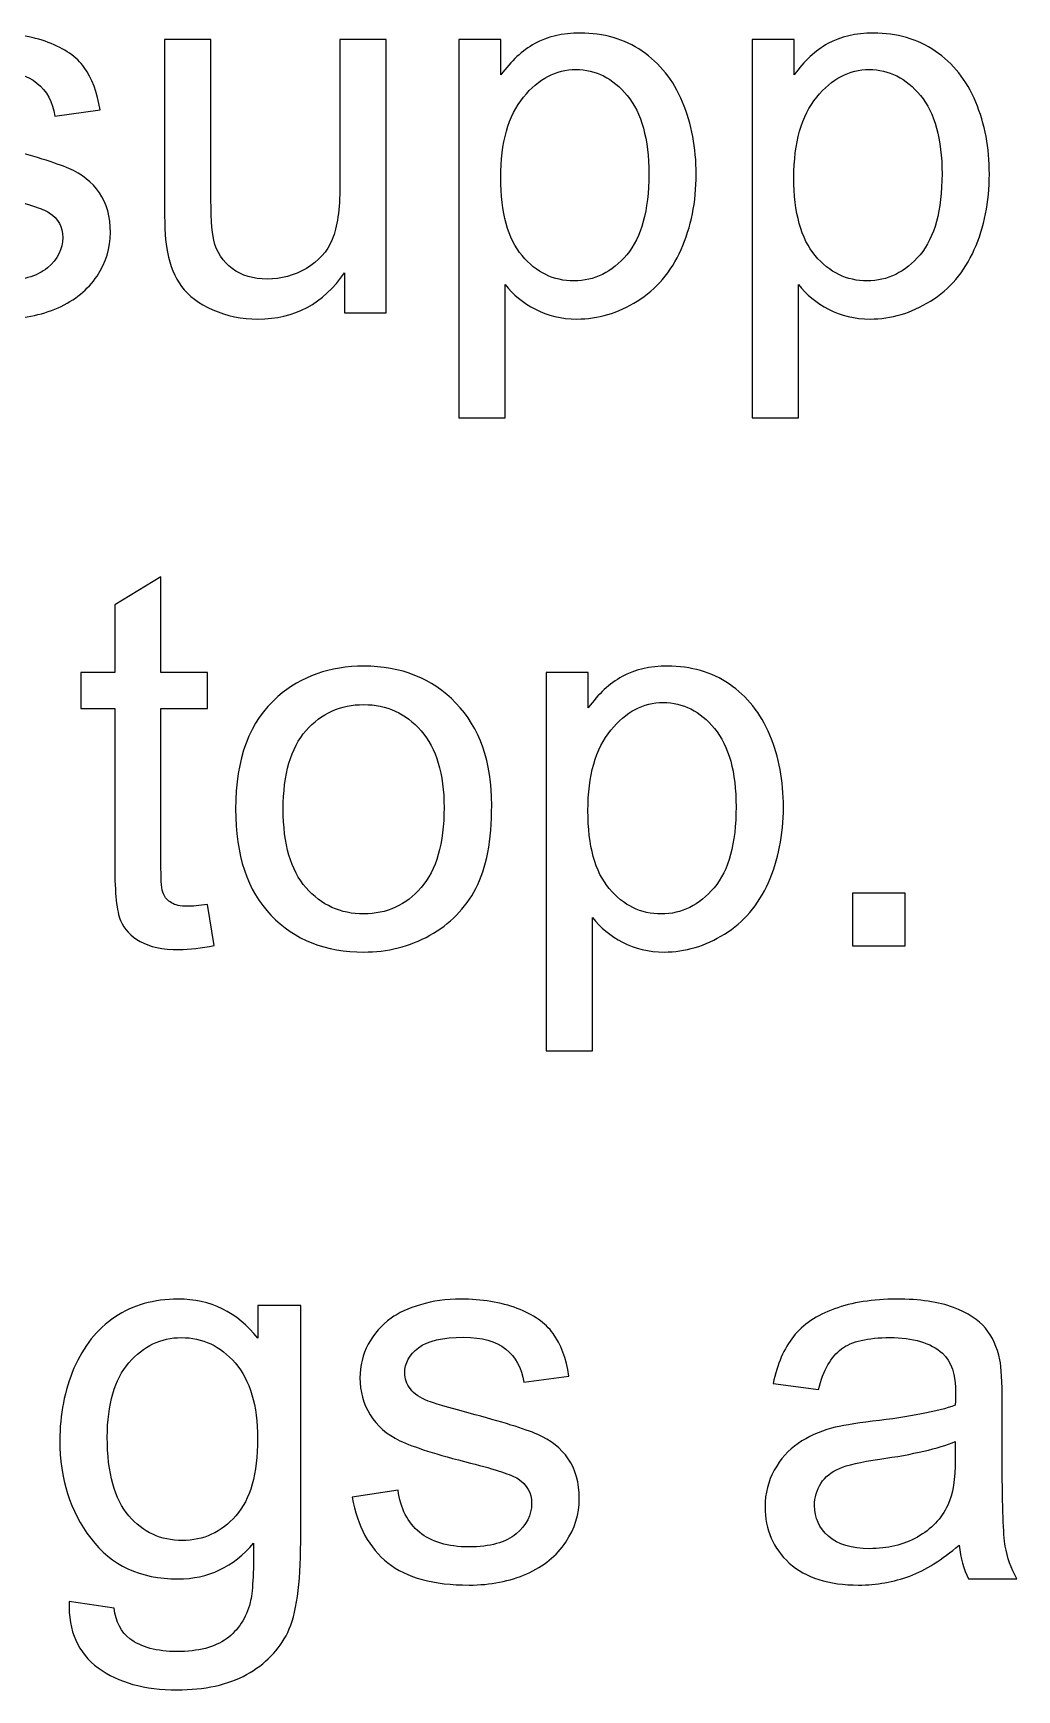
# Model space of a CAD drawing. Header units: centimetres. Extents: x -233 to -82, y 123 to 153.
# Drawn here: x -163.21 to -162.552, y 148.215 to 149.323 of the extents above; entities that cross this region are included whole.
import ezdxf

# ---------------------------------------------------------------- set-up
doc = ezdxf.new("R2010")
doc.units = ezdxf.units.CM
doc.header["$MEASUREMENT"] = 0
doc.layers.add('layer 1', color=7, linetype='Continuous')

msp = doc.modelspace()

# ---------------------------------------------------------------- linework, layer by layer
at = {"layer": 'layer 1'}
for points, knots in [([(-163.3101, 149.19055), (-163.3101, 149.19055), (-163.2795, 149.19535), (-163.2795, 149.19535), (-163.2795, 149.19535), (-163.2778, 149.18305), (-163.273, 149.17365), (-163.2651, 149.16715), (-163.2651, 149.16715), (-163.2572, 149.16065), (-163.2462, 149.15735), (-163.2321, 149.15735), (-163.2321, 149.15735), (-163.2179, 149.15735), (-163.2073, 149.16025), (-163.2004, 149.16605), (-163.2004, 149.16605), (-163.1935, 149.17185), (-163.1901, 149.17865), (-163.1901, 149.18645), (-163.1901, 149.18645), (-163.1901, 149.19345), (-163.1931, 149.19895), (-163.1992, 149.20295), (-163.1992, 149.20295), (-163.2035, 149.20565), (-163.214, 149.20915), (-163.2309, 149.21345), (-163.2309, 149.21345), (-163.2536, 149.21915), (-163.2694, 149.22415), (-163.2782, 149.22835), (-163.2782, 149.22835), (-163.287, 149.23255), (-163.2937, 149.23835), (-163.2982, 149.24575), (-163.2982, 149.24575), (-163.3027, 149.25315), (-163.305, 149.26135), (-163.305, 149.27035), (-163.305, 149.27035), (-163.305, 149.27845), (-163.3031, 149.28605), (-163.2994, 149.29295), (-163.2994, 149.29295), (-163.2957, 149.29985), (-163.2906, 149.30565), (-163.2841, 149.31025), (-163.2841, 149.31025), (-163.2793, 149.31385), (-163.2727, 149.31685), (-163.2644, 149.31935), (-163.2644, 149.31935), (-163.2561, 149.32185), (-163.2471, 149.32305), (-163.2376, 149.32305), (-163.2376, 149.32305), (-163.2233, 149.32305), (-163.2107, 149.32095), (-163.1998, 149.31685), (-163.1998, 149.31685), (-163.1889, 149.31275), (-163.1809, 149.30715), (-163.1757, 149.30005), (-163.1757, 149.30005), (-163.1706, 149.29295), (-163.167, 149.28355), (-163.1651, 149.27165), (-163.1651, 149.27165), (-163.1651, 149.27165), (-163.1954, 149.26755), (-163.1954, 149.26755), (-163.1954, 149.26755), (-163.1968, 149.27695), (-163.2008, 149.28435), (-163.2074, 149.28965), (-163.2074, 149.28965), (-163.214, 149.29495), (-163.2233, 149.29755), (-163.2354, 149.29755), (-163.2354, 149.29755), (-163.2496, 149.29755), (-163.2597, 149.29525), (-163.2658, 149.29055), (-163.2658, 149.29055), (-163.2719, 149.28585), (-163.275, 149.28025), (-163.275, 149.27395), (-163.275, 149.27395), (-163.275, 149.26985), (-163.2737, 149.26625), (-163.2712, 149.26305), (-163.2712, 149.26305), (-163.2687, 149.25975), (-163.2647, 149.25695), (-163.2593, 149.25485), (-163.2593, 149.25485), (-163.2562, 149.25365), (-163.2471, 149.25095), (-163.2319, 149.24685), (-163.2319, 149.24685), (-163.21, 149.24095), (-163.1947, 149.23625), (-163.186, 149.23255), (-163.186, 149.23255), (-163.1773, 149.22885), (-163.1705, 149.22335), (-163.1656, 149.21625), (-163.1656, 149.21625), (-163.1607, 149.20915), (-163.1582, 149.20025), (-163.1582, 149.18965), (-163.1582, 149.18965), (-163.1582, 149.17935), (-163.1612, 149.16965), (-163.1672, 149.16055), (-163.1672, 149.16055), (-163.1733, 149.15145), (-163.182, 149.14435), (-163.1933, 149.13935), (-163.1933, 149.13935), (-163.2047, 149.13435), (-163.2176, 149.13185), (-163.2319, 149.13185), (-163.2319, 149.13185), (-163.2557, 149.13185), (-163.2738, 149.13675), (-163.2863, 149.14665), (-163.2863, 149.14665), (-163.2988, 149.15655), (-163.3067, 149.17115), (-163.3101, 149.19055)], [0, 0, 0, 0, 0.0294118, 0.0294118, 0.0294118, 0.0294118, 0.0588235, 0.0588235, 0.0588235, 0.0588235, 0.0882353, 0.0882353, 0.0882353, 0.0882353, 0.1176471, 0.1176471, 0.1176471, 0.1176471, 0.1470588, 0.1470588, 0.1470588, 0.1470588, 0.1764706, 0.1764706, 0.1764706, 0.1764706, 0.2058824, 0.2058824, 0.2058824, 0.2058824, 0.2352941, 0.2352941, 0.2352941, 0.2352941, 0.2647059, 0.2647059, 0.2647059, 0.2647059, 0.2941176, 0.2941176, 0.2941176, 0.2941176, 0.3235294, 0.3235294, 0.3235294, 0.3235294, 0.3529412, 0.3529412, 0.3529412, 0.3529412, 0.3823529, 0.3823529, 0.3823529, 0.3823529, 0.4117647, 0.4117647, 0.4117647, 0.4117647, 0.4411765, 0.4411765, 0.4411765, 0.4411765, 0.4705882, 0.4705882, 0.4705882, 0.4705882, 0.5, 0.5, 0.5, 0.5, 0.5294118, 0.5294118, 0.5294118, 0.5294118, 0.5588235, 0.5588235, 0.5588235, 0.5588235, 0.5882353, 0.5882353, 0.5882353, 0.5882353, 0.6176471, 0.6176471, 0.6176471, 0.6176471, 0.6470588, 0.6470588, 0.6470588, 0.6470588, 0.6764706, 0.6764706, 0.6764706, 0.6764706, 0.7058824, 0.7058824, 0.7058824, 0.7058824, 0.7352941, 0.7352941, 0.7352941, 0.7352941, 0.7647059, 0.7647059, 0.7647059, 0.7647059, 0.7941176, 0.7941176, 0.7941176, 0.7941176, 0.8235294, 0.8235294, 0.8235294, 0.8235294, 0.8529412, 0.8529412, 0.8529412, 0.8529412, 0.8823529, 0.8823529, 0.8823529, 0.8823529, 0.9117647, 0.9117647, 0.9117647, 0.9117647, 0.9411765, 0.9411765, 0.9411765, 0.9411765, 1, 1, 1, 1]), ([(-162.9251, 149.06585), (-162.9251, 149.06585), (-162.9251, 149.31885), (-162.9251, 149.31885), (-162.9251, 149.31885), (-162.9251, 149.31885), (-162.8969, 149.31885), (-162.8969, 149.31885), (-162.8969, 149.31885), (-162.8969, 149.31885), (-162.8969, 149.29515), (-162.8969, 149.29515), (-162.8969, 149.29515), (-162.8902, 149.30445), (-162.8827, 149.31135), (-162.8743, 149.31605), (-162.8743, 149.31605), (-162.866, 149.32075), (-162.8558, 149.32305), (-162.8438, 149.32305), (-162.8438, 149.32305), (-162.8282, 149.32305), (-162.8144, 149.31905), (-162.8025, 149.31105), (-162.8025, 149.31105), (-162.7906, 149.30295), (-162.7815, 149.29165), (-162.7754, 149.27695), (-162.7754, 149.27695), (-162.7693, 149.26225), (-162.7663, 149.24625), (-162.7663, 149.22875), (-162.7663, 149.22875), (-162.7663, 149.21005), (-162.7697, 149.19325), (-162.7764, 149.17825), (-162.7764, 149.17825), (-162.7831, 149.16325), (-162.7929, 149.15175), (-162.8057, 149.14385), (-162.8057, 149.14385), (-162.8185, 149.13585), (-162.832, 149.13185), (-162.8461, 149.13185), (-162.8461, 149.13185), (-162.8564, 149.13185), (-162.8657, 149.13405), (-162.8739, 149.13845), (-162.8739, 149.13845), (-162.8821, 149.14275), (-162.8888, 149.14825), (-162.8941, 149.15485), (-162.8941, 149.15485), (-162.8941, 149.15485), (-162.8941, 149.06585), (-162.8941, 149.06585), (-162.8941, 149.06585), (-162.8941, 149.06585), (-162.9251, 149.06585), (-162.9251, 149.06585)], [0, 0, 0, 0, 0.0625, 0.0625, 0.0625, 0.0625, 0.125, 0.125, 0.125, 0.125, 0.1875, 0.1875, 0.1875, 0.1875, 0.25, 0.25, 0.25, 0.25, 0.3125, 0.3125, 0.3125, 0.3125, 0.375, 0.375, 0.375, 0.375, 0.4375, 0.4375, 0.4375, 0.4375, 0.5, 0.5, 0.5, 0.5, 0.5625, 0.5625, 0.5625, 0.5625, 0.625, 0.625, 0.625, 0.625, 0.6875, 0.6875, 0.6875, 0.6875, 0.75, 0.75, 0.75, 0.75, 0.8125, 0.8125, 0.8125, 0.8125, 0.875, 0.875, 0.875, 0.875, 1, 1, 1, 1]), ([(-162.7289, 149.06585), (-162.7289, 149.06585), (-162.7289, 149.31885), (-162.7289, 149.31885), (-162.7289, 149.31885), (-162.7289, 149.31885), (-162.7007, 149.31885), (-162.7007, 149.31885), (-162.7007, 149.31885), (-162.7007, 149.31885), (-162.7007, 149.29515), (-162.7007, 149.29515), (-162.7007, 149.29515), (-162.694, 149.30445), (-162.6865, 149.31135), (-162.6781, 149.31605), (-162.6781, 149.31605), (-162.6698, 149.32075), (-162.6596, 149.32305), (-162.6476, 149.32305), (-162.6476, 149.32305), (-162.632, 149.32305), (-162.6182, 149.31905), (-162.6063, 149.31105), (-162.6063, 149.31105), (-162.5944, 149.30295), (-162.5853, 149.29165), (-162.5792, 149.27695), (-162.5792, 149.27695), (-162.5731, 149.26225), (-162.5701, 149.24625), (-162.5701, 149.22875), (-162.5701, 149.22875), (-162.5701, 149.21005), (-162.5735, 149.19325), (-162.5802, 149.17825), (-162.5802, 149.17825), (-162.5869, 149.16325), (-162.5967, 149.15175), (-162.6095, 149.14385), (-162.6095, 149.14385), (-162.6223, 149.13585), (-162.6358, 149.13185), (-162.6499, 149.13185), (-162.6499, 149.13185), (-162.6602, 149.13185), (-162.6695, 149.13405), (-162.6777, 149.13845), (-162.6777, 149.13845), (-162.6859, 149.14275), (-162.6926, 149.14825), (-162.6979, 149.15485), (-162.6979, 149.15485), (-162.6979, 149.15485), (-162.6979, 149.06585), (-162.6979, 149.06585), (-162.6979, 149.06585), (-162.6979, 149.06585), (-162.7289, 149.06585), (-162.7289, 149.06585)], [0, 0, 0, 0, 0.0625, 0.0625, 0.0625, 0.0625, 0.125, 0.125, 0.125, 0.125, 0.1875, 0.1875, 0.1875, 0.1875, 0.25, 0.25, 0.25, 0.25, 0.3125, 0.3125, 0.3125, 0.3125, 0.375, 0.375, 0.375, 0.375, 0.4375, 0.4375, 0.4375, 0.4375, 0.5, 0.5, 0.5, 0.5, 0.5625, 0.5625, 0.5625, 0.5625, 0.625, 0.625, 0.625, 0.625, 0.6875, 0.6875, 0.6875, 0.6875, 0.75, 0.75, 0.75, 0.75, 0.8125, 0.8125, 0.8125, 0.8125, 0.875, 0.875, 0.875, 0.875, 1, 1, 1, 1]), ([(-163.0015, 149.13595), (-163.0015, 149.13595), (-163.0015, 149.16285), (-163.0015, 149.16285), (-163.0015, 149.16285), (-163.0157, 149.14215), (-163.035, 149.13185), (-163.0595, 149.13185), (-163.0595, 149.13185), (-163.0703, 149.13185), (-163.0804, 149.13395), (-163.0897, 149.13805), (-163.0897, 149.13805), (-163.0991, 149.14215), (-163.1061, 149.14735), (-163.1106, 149.15365), (-163.1106, 149.15365), (-163.1151, 149.15985), (-163.1183, 149.16755), (-163.1201, 149.17665), (-163.1201, 149.17665), (-163.1214, 149.18275), (-163.122, 149.19235), (-163.122, 149.20555), (-163.122, 149.20555), (-163.122, 149.20555), (-163.122, 149.31885), (-163.122, 149.31885), (-163.122, 149.31885), (-163.122, 149.31885), (-163.091, 149.31885), (-163.091, 149.31885), (-163.091, 149.31885), (-163.091, 149.31885), (-163.091, 149.21745), (-163.091, 149.21745), (-163.091, 149.21745), (-163.091, 149.20125), (-163.0904, 149.19035), (-163.0891, 149.18465), (-163.0891, 149.18465), (-163.0872, 149.17655), (-163.083, 149.17015), (-163.0767, 149.16555), (-163.0767, 149.16555), (-163.0704, 149.16085), (-163.0626, 149.15855), (-163.0533, 149.15855), (-163.0533, 149.15855), (-163.044, 149.15855), (-163.0353, 149.16095), (-163.0271, 149.16575), (-163.0271, 149.16575), (-163.019, 149.17045), (-163.0132, 149.17695), (-163.0098, 149.18515), (-163.0098, 149.18515), (-163.0064, 149.19335), (-163.0047, 149.20525), (-163.0047, 149.22085), (-163.0047, 149.22085), (-163.0047, 149.22085), (-163.0047, 149.31885), (-163.0047, 149.31885), (-163.0047, 149.31885), (-163.0047, 149.31885), (-162.9737, 149.31885), (-162.9737, 149.31885), (-162.9737, 149.31885), (-162.9737, 149.31885), (-162.9737, 149.13595), (-162.9737, 149.13595), (-162.9737, 149.13595), (-162.9737, 149.13595), (-163.0015, 149.13595), (-163.0015, 149.13595)], [0, 0, 0, 0, 0.05, 0.05, 0.05, 0.05, 0.1, 0.1, 0.1, 0.1, 0.15, 0.15, 0.15, 0.15, 0.2, 0.2, 0.2, 0.2, 0.25, 0.25, 0.25, 0.25, 0.3, 0.3, 0.3, 0.3, 0.35, 0.35, 0.35, 0.35, 0.4, 0.4, 0.4, 0.4, 0.45, 0.45, 0.45, 0.45, 0.5, 0.5, 0.5, 0.5, 0.55, 0.55, 0.55, 0.55, 0.6, 0.6, 0.6, 0.6, 0.65, 0.65, 0.65, 0.65, 0.7, 0.7, 0.7, 0.7, 0.75, 0.75, 0.75, 0.75, 0.8, 0.8, 0.8, 0.8, 0.85, 0.85, 0.85, 0.85, 0.9, 0.9, 0.9, 0.9, 1, 1, 1, 1]), ([(-162.8971, 149.22635), (-162.8971, 149.20285), (-162.8923, 149.18545), (-162.8828, 149.17425), (-162.8828, 149.17425), (-162.8733, 149.16295), (-162.8617, 149.15735), (-162.8481, 149.15735), (-162.8481, 149.15735), (-162.8344, 149.15735), (-162.8226, 149.16315), (-162.8127, 149.17485), (-162.8127, 149.17485), (-162.8029, 149.18645), (-162.798, 149.20445), (-162.798, 149.22895), (-162.798, 149.22895), (-162.798, 149.25225), (-162.8028, 149.26975), (-162.8124, 149.28135), (-162.8124, 149.28135), (-162.822, 149.29295), (-162.8335, 149.29875), (-162.8468, 149.29875), (-162.8468, 149.29875), (-162.86, 149.29875), (-162.8717, 149.29255), (-162.8818, 149.28025), (-162.8818, 149.28025), (-162.892, 149.26785), (-162.8971, 149.24985), (-162.8971, 149.22635)], [0, 0, 0, 0, 0.1111111, 0.1111111, 0.1111111, 0.1111111, 0.2222222, 0.2222222, 0.2222222, 0.2222222, 0.3333333, 0.3333333, 0.3333333, 0.3333333, 0.4444444, 0.4444444, 0.4444444, 0.4444444, 0.5555556, 0.5555556, 0.5555556, 0.5555556, 0.6666667, 0.6666667, 0.6666667, 0.6666667, 0.7777778, 0.7777778, 0.7777778, 0.7777778, 1, 1, 1, 1]), ([(-162.7009, 149.22635), (-162.7009, 149.20285), (-162.6961, 149.18545), (-162.6866, 149.17425), (-162.6866, 149.17425), (-162.6771, 149.16295), (-162.6655, 149.15735), (-162.6519, 149.15735), (-162.6519, 149.15735), (-162.6382, 149.15735), (-162.6264, 149.16315), (-162.6165, 149.17485), (-162.6165, 149.17485), (-162.6067, 149.18645), (-162.6018, 149.20445), (-162.6018, 149.22895), (-162.6018, 149.22895), (-162.6018, 149.25225), (-162.6066, 149.26975), (-162.6162, 149.28135), (-162.6162, 149.28135), (-162.6258, 149.29295), (-162.6373, 149.29875), (-162.6506, 149.29875), (-162.6506, 149.29875), (-162.6638, 149.29875), (-162.6755, 149.29255), (-162.6856, 149.28025), (-162.6856, 149.28025), (-162.6958, 149.26785), (-162.7009, 149.24985), (-162.7009, 149.22635)], [0, 0, 0, 0, 0.1111111, 0.1111111, 0.1111111, 0.1111111, 0.2222222, 0.2222222, 0.2222222, 0.2222222, 0.3333333, 0.3333333, 0.3333333, 0.3333333, 0.4444444, 0.4444444, 0.4444444, 0.4444444, 0.5555556, 0.5555556, 0.5555556, 0.5555556, 0.6666667, 0.6666667, 0.6666667, 0.6666667, 0.7777778, 0.7777778, 0.7777778, 0.7777778, 1, 1, 1, 1]), ([(-163.0932, 148.74031), (-163.0932, 148.74031), (-163.0888, 148.71291), (-163.0888, 148.71291), (-163.0888, 148.71291), (-163.0975, 148.71111), (-163.1053, 148.71021), (-163.1122, 148.71021), (-163.1122, 148.71021), (-163.1235, 148.71021), (-163.1322, 148.71201), (-163.1384, 148.71561), (-163.1384, 148.71561), (-163.1446, 148.71911), (-163.149, 148.72381), (-163.1515, 148.72961), (-163.1515, 148.72961), (-163.154, 148.73541), (-163.1553, 148.74761), (-163.1553, 148.76621), (-163.1553, 148.76621), (-163.1553, 148.76621), (-163.1553, 148.87141), (-163.1553, 148.87141), (-163.1553, 148.87141), (-163.1553, 148.87141), (-163.178, 148.87141), (-163.178, 148.87141), (-163.178, 148.87141), (-163.178, 148.87141), (-163.178, 148.89551), (-163.178, 148.89551), (-163.178, 148.89551), (-163.178, 148.89551), (-163.1553, 148.89551), (-163.1553, 148.89551), (-163.1553, 148.89551), (-163.1553, 148.89551), (-163.1553, 148.94081), (-163.1553, 148.94081), (-163.1553, 148.94081), (-163.1553, 148.94081), (-163.1244, 148.95941), (-163.1244, 148.95941), (-163.1244, 148.95941), (-163.1244, 148.95941), (-163.1244, 148.89551), (-163.1244, 148.89551), (-163.1244, 148.89551), (-163.1244, 148.89551), (-163.0932, 148.89551), (-163.0932, 148.89551), (-163.0932, 148.89551), (-163.0932, 148.89551), (-163.0932, 148.87141), (-163.0932, 148.87141), (-163.0932, 148.87141), (-163.0932, 148.87141), (-163.1244, 148.87141), (-163.1244, 148.87141), (-163.1244, 148.87141), (-163.1244, 148.87141), (-163.1244, 148.76441), (-163.1244, 148.76441), (-163.1244, 148.76441), (-163.1244, 148.75561), (-163.1239, 148.74991), (-163.1228, 148.74741), (-163.1228, 148.74741), (-163.1217, 148.74491), (-163.1199, 148.74291), (-163.1174, 148.74141), (-163.1174, 148.74141), (-163.1149, 148.73991), (-163.1114, 148.73911), (-163.1069, 148.73911), (-163.1069, 148.73911), (-163.1034, 148.73911), (-163.0989, 148.73951), (-163.0932, 148.74031)], [0, 0, 0, 0, 0.047619, 0.047619, 0.047619, 0.047619, 0.0952381, 0.0952381, 0.0952381, 0.0952381, 0.1428571, 0.1428571, 0.1428571, 0.1428571, 0.1904762, 0.1904762, 0.1904762, 0.1904762, 0.2380952, 0.2380952, 0.2380952, 0.2380952, 0.2857143, 0.2857143, 0.2857143, 0.2857143, 0.3333333, 0.3333333, 0.3333333, 0.3333333, 0.3809524, 0.3809524, 0.3809524, 0.3809524, 0.4285714, 0.4285714, 0.4285714, 0.4285714, 0.4761905, 0.4761905, 0.4761905, 0.4761905, 0.5238095, 0.5238095, 0.5238095, 0.5238095, 0.5714286, 0.5714286, 0.5714286, 0.5714286, 0.6190476, 0.6190476, 0.6190476, 0.6190476, 0.6666667, 0.6666667, 0.6666667, 0.6666667, 0.7142857, 0.7142857, 0.7142857, 0.7142857, 0.7619048, 0.7619048, 0.7619048, 0.7619048, 0.8095238, 0.8095238, 0.8095238, 0.8095238, 0.8571429, 0.8571429, 0.8571429, 0.8571429, 0.9047619, 0.9047619, 0.9047619, 0.9047619, 1, 1, 1, 1]), ([(-163.0745, 148.80411), (-163.0745, 148.83801), (-163.0651, 148.86301), (-163.0462, 148.87931), (-163.0462, 148.87931), (-163.0305, 148.89291), (-163.0113, 148.89971), (-162.9887, 148.89971), (-162.9887, 148.89971), (-162.9636, 148.89971), (-162.943, 148.89151), (-162.927, 148.87501), (-162.927, 148.87501), (-162.9111, 148.85851), (-162.9031, 148.83571), (-162.9031, 148.80671), (-162.9031, 148.80671), (-162.9031, 148.78311), (-162.9066, 148.76461), (-162.9137, 148.75111), (-162.9137, 148.75111), (-162.9208, 148.73761), (-162.931, 148.72721), (-162.9445, 148.71971), (-162.9445, 148.71971), (-162.958, 148.71221), (-162.9728, 148.70851), (-162.9887, 148.70851), (-162.9887, 148.70851), (-163.0143, 148.70851), (-163.035, 148.71671), (-163.0508, 148.73311), (-163.0508, 148.73311), (-163.0666, 148.74951), (-163.0745, 148.77321), (-163.0745, 148.80411)], [0, 0, 0, 0, 0.1, 0.1, 0.1, 0.1, 0.2, 0.2, 0.2, 0.2, 0.3, 0.3, 0.3, 0.3, 0.4, 0.4, 0.4, 0.4, 0.5, 0.5, 0.5, 0.5, 0.6, 0.6, 0.6, 0.6, 0.7, 0.7, 0.7, 0.7, 0.8, 0.8, 0.8, 0.8, 1, 1, 1, 1]), ([(-162.8667, 148.64251), (-162.8667, 148.64251), (-162.8667, 148.89551), (-162.8667, 148.89551), (-162.8667, 148.89551), (-162.8667, 148.89551), (-162.8385, 148.89551), (-162.8385, 148.89551), (-162.8385, 148.89551), (-162.8385, 148.89551), (-162.8385, 148.87181), (-162.8385, 148.87181), (-162.8385, 148.87181), (-162.8318, 148.88111), (-162.8243, 148.88801), (-162.8159, 148.89271), (-162.8159, 148.89271), (-162.8076, 148.89741), (-162.7974, 148.89971), (-162.7854, 148.89971), (-162.7854, 148.89971), (-162.7698, 148.89971), (-162.756, 148.89571), (-162.7441, 148.88771), (-162.7441, 148.88771), (-162.7322, 148.87961), (-162.7231, 148.86831), (-162.717, 148.85361), (-162.717, 148.85361), (-162.7109, 148.83891), (-162.7079, 148.82291), (-162.7079, 148.80541), (-162.7079, 148.80541), (-162.7079, 148.78671), (-162.7113, 148.76991), (-162.718, 148.75491), (-162.718, 148.75491), (-162.7247, 148.73991), (-162.7345, 148.72841), (-162.7473, 148.72051), (-162.7473, 148.72051), (-162.7601, 148.71251), (-162.7736, 148.70851), (-162.7877, 148.70851), (-162.7877, 148.70851), (-162.798, 148.70851), (-162.8073, 148.71071), (-162.8155, 148.71511), (-162.8155, 148.71511), (-162.8237, 148.71941), (-162.8304, 148.72491), (-162.8357, 148.73151), (-162.8357, 148.73151), (-162.8357, 148.73151), (-162.8357, 148.64251), (-162.8357, 148.64251), (-162.8357, 148.64251), (-162.8357, 148.64251), (-162.8667, 148.64251), (-162.8667, 148.64251)], [0, 0, 0, 0, 0.0625, 0.0625, 0.0625, 0.0625, 0.125, 0.125, 0.125, 0.125, 0.1875, 0.1875, 0.1875, 0.1875, 0.25, 0.25, 0.25, 0.25, 0.3125, 0.3125, 0.3125, 0.3125, 0.375, 0.375, 0.375, 0.375, 0.4375, 0.4375, 0.4375, 0.4375, 0.5, 0.5, 0.5, 0.5, 0.5625, 0.5625, 0.5625, 0.5625, 0.625, 0.625, 0.625, 0.625, 0.6875, 0.6875, 0.6875, 0.6875, 0.75, 0.75, 0.75, 0.75, 0.8125, 0.8125, 0.8125, 0.8125, 0.875, 0.875, 0.875, 0.875, 1, 1, 1, 1]), ([(-163.0426, 148.80411), (-163.0426, 148.78061), (-163.0375, 148.76311), (-163.0273, 148.75151), (-163.0273, 148.75151), (-163.0171, 148.73981), (-163.0042, 148.73401), (-162.9887, 148.73401), (-162.9887, 148.73401), (-162.9733, 148.73401), (-162.9605, 148.73991), (-162.9503, 148.75161), (-162.9503, 148.75161), (-162.9401, 148.76331), (-162.935, 148.78111), (-162.935, 148.80511), (-162.935, 148.80511), (-162.935, 148.82771), (-162.9401, 148.84481), (-162.9504, 148.85651), (-162.9504, 148.85651), (-162.9607, 148.86821), (-162.9734, 148.87401), (-162.9887, 148.87401), (-162.9887, 148.87401), (-163.0042, 148.87401), (-163.0171, 148.86821), (-163.0273, 148.85661), (-163.0273, 148.85661), (-163.0375, 148.84501), (-163.0426, 148.82751), (-163.0426, 148.80411)], [0, 0, 0, 0, 0.1111111, 0.1111111, 0.1111111, 0.1111111, 0.2222222, 0.2222222, 0.2222222, 0.2222222, 0.3333333, 0.3333333, 0.3333333, 0.3333333, 0.4444444, 0.4444444, 0.4444444, 0.4444444, 0.5555556, 0.5555556, 0.5555556, 0.5555556, 0.6666667, 0.6666667, 0.6666667, 0.6666667, 0.7777778, 0.7777778, 0.7777778, 0.7777778, 1, 1, 1, 1]), ([(-162.8387, 148.80301), (-162.8387, 148.77951), (-162.8339, 148.76211), (-162.8244, 148.75091), (-162.8244, 148.75091), (-162.8149, 148.73961), (-162.8033, 148.73401), (-162.7897, 148.73401), (-162.7897, 148.73401), (-162.776, 148.73401), (-162.7642, 148.73981), (-162.7543, 148.75151), (-162.7543, 148.75151), (-162.7445, 148.76311), (-162.7396, 148.78111), (-162.7396, 148.80561), (-162.7396, 148.80561), (-162.7396, 148.82891), (-162.7444, 148.84641), (-162.754, 148.85801), (-162.754, 148.85801), (-162.7636, 148.86961), (-162.7751, 148.87541), (-162.7884, 148.87541), (-162.7884, 148.87541), (-162.8016, 148.87541), (-162.8133, 148.86921), (-162.8234, 148.85691), (-162.8234, 148.85691), (-162.8336, 148.84451), (-162.8387, 148.82651), (-162.8387, 148.80301)], [0, 0, 0, 0, 0.1111111, 0.1111111, 0.1111111, 0.1111111, 0.2222222, 0.2222222, 0.2222222, 0.2222222, 0.3333333, 0.3333333, 0.3333333, 0.3333333, 0.4444444, 0.4444444, 0.4444444, 0.4444444, 0.5555556, 0.5555556, 0.5555556, 0.5555556, 0.6666667, 0.6666667, 0.6666667, 0.6666667, 0.7777778, 0.7777778, 0.7777778, 0.7777778, 1, 1, 1, 1]), ([(-162.6618, 148.71261), (-162.6618, 148.71261), (-162.6618, 148.74791), (-162.6618, 148.74791), (-162.6618, 148.74791), (-162.6618, 148.74791), (-162.6264, 148.74791), (-162.6264, 148.74791), (-162.6264, 148.74791), (-162.6264, 148.74791), (-162.6264, 148.71261), (-162.6264, 148.71261), (-162.6264, 148.71261), (-162.6264, 148.71261), (-162.6618, 148.71261), (-162.6618, 148.71261)], [0, 0, 0, 0, 0.2, 0.2, 0.2, 0.2, 0.4, 0.4, 0.4, 0.4, 0.6, 0.6, 0.6, 0.6, 1, 1, 1, 1]), ([(-163.1859, 148.27408), (-163.1859, 148.27408), (-163.1558, 148.26968), (-163.1558, 148.26968), (-163.1558, 148.26968), (-163.1545, 148.26038), (-163.151, 148.25358), (-163.1453, 148.24928), (-163.1453, 148.24928), (-163.1376, 148.24358), (-163.1271, 148.24068), (-163.1138, 148.24068), (-163.1138, 148.24068), (-163.0994, 148.24068), (-163.0883, 148.24358), (-163.0805, 148.24928), (-163.0805, 148.24928), (-163.0727, 148.25498), (-163.0674, 148.26308), (-163.0647, 148.27348), (-163.0647, 148.27348), (-163.0631, 148.27978), (-163.0623, 148.29298), (-163.0624, 148.31318), (-163.0624, 148.31318), (-163.0759, 148.29728), (-163.0928, 148.28928), (-163.1131, 148.28928), (-163.1131, 148.28928), (-163.1382, 148.28928), (-163.1577, 148.29838), (-163.1714, 148.31648), (-163.1714, 148.31648), (-163.1852, 148.33458), (-163.1921, 148.35638), (-163.1921, 148.38178), (-163.1921, 148.38178), (-163.1921, 148.39928), (-163.1889, 148.41538), (-163.1826, 148.43018), (-163.1826, 148.43018), (-163.1763, 148.44488), (-163.1672, 148.45628), (-163.1552, 148.46438), (-163.1552, 148.46438), (-163.1432, 148.47238), (-163.1291, 148.47638), (-163.1129, 148.47638), (-163.1129, 148.47638), (-163.0913, 148.47638), (-163.0735, 148.46768), (-163.0595, 148.45018), (-163.0595, 148.45018), (-163.0595, 148.45018), (-163.0595, 148.47218), (-163.0595, 148.47218), (-163.0595, 148.47218), (-163.0595, 148.47218), (-163.0309, 148.47218), (-163.0309, 148.47218), (-163.0309, 148.47218), (-163.0309, 148.47218), (-163.0309, 148.31408), (-163.0309, 148.31408), (-163.0309, 148.31408), (-163.0309, 148.28558), (-163.0338, 148.26538), (-163.0396, 148.25348), (-163.0396, 148.25348), (-163.0454, 148.24158), (-163.0546, 148.23228), (-163.0671, 148.22538), (-163.0671, 148.22538), (-163.0797, 148.21848), (-163.0952, 148.21508), (-163.1136, 148.21508), (-163.1136, 148.21508), (-163.1354, 148.21508), (-163.153, 148.21998), (-163.1664, 148.22978), (-163.1664, 148.22978), (-163.1799, 148.23958), (-163.1864, 148.25438), (-163.1859, 148.27408)], [0, 0, 0, 0, 0.0454545, 0.0454545, 0.0454545, 0.0454545, 0.0909091, 0.0909091, 0.0909091, 0.0909091, 0.1363636, 0.1363636, 0.1363636, 0.1363636, 0.1818182, 0.1818182, 0.1818182, 0.1818182, 0.2272727, 0.2272727, 0.2272727, 0.2272727, 0.2727273, 0.2727273, 0.2727273, 0.2727273, 0.3181818, 0.3181818, 0.3181818, 0.3181818, 0.3636364, 0.3636364, 0.3636364, 0.3636364, 0.4090909, 0.4090909, 0.4090909, 0.4090909, 0.4545455, 0.4545455, 0.4545455, 0.4545455, 0.5, 0.5, 0.5, 0.5, 0.5454545, 0.5454545, 0.5454545, 0.5454545, 0.5909091, 0.5909091, 0.5909091, 0.5909091, 0.6363636, 0.6363636, 0.6363636, 0.6363636, 0.6818182, 0.6818182, 0.6818182, 0.6818182, 0.7272727, 0.7272727, 0.7272727, 0.7272727, 0.7727273, 0.7727273, 0.7727273, 0.7727273, 0.8181818, 0.8181818, 0.8181818, 0.8181818, 0.8636364, 0.8636364, 0.8636364, 0.8636364, 0.9090909, 0.9090909, 0.9090909, 0.9090909, 1, 1, 1, 1]), ([(-162.9964, 148.34388), (-162.9964, 148.34388), (-162.9658, 148.34868), (-162.9658, 148.34868), (-162.9658, 148.34868), (-162.9641, 148.33638), (-162.9593, 148.32698), (-162.9514, 148.32048), (-162.9514, 148.32048), (-162.9435, 148.31398), (-162.9325, 148.31068), (-162.9184, 148.31068), (-162.9184, 148.31068), (-162.9042, 148.31068), (-162.8936, 148.31358), (-162.8867, 148.31938), (-162.8867, 148.31938), (-162.8798, 148.32518), (-162.8764, 148.33198), (-162.8764, 148.33978), (-162.8764, 148.33978), (-162.8764, 148.34678), (-162.8794, 148.35228), (-162.8855, 148.35628), (-162.8855, 148.35628), (-162.8898, 148.35898), (-162.9003, 148.36248), (-162.9172, 148.36678), (-162.9172, 148.36678), (-162.9399, 148.37248), (-162.9557, 148.37748), (-162.9645, 148.38168), (-162.9645, 148.38168), (-162.9733, 148.38588), (-162.98, 148.39168), (-162.9845, 148.39908), (-162.9845, 148.39908), (-162.989, 148.40648), (-162.9913, 148.41468), (-162.9913, 148.42368), (-162.9913, 148.42368), (-162.9913, 148.43178), (-162.9894, 148.43938), (-162.9857, 148.44628), (-162.9857, 148.44628), (-162.982, 148.45318), (-162.9769, 148.45898), (-162.9704, 148.46358), (-162.9704, 148.46358), (-162.9656, 148.46718), (-162.959, 148.47018), (-162.9507, 148.47268), (-162.9507, 148.47268), (-162.9424, 148.47518), (-162.9334, 148.47638), (-162.9239, 148.47638), (-162.9239, 148.47638), (-162.9096, 148.47638), (-162.897, 148.47428), (-162.8861, 148.47018), (-162.8861, 148.47018), (-162.8752, 148.46608), (-162.8672, 148.46048), (-162.862, 148.45338), (-162.862, 148.45338), (-162.8569, 148.44628), (-162.8533, 148.43688), (-162.8514, 148.42498), (-162.8514, 148.42498), (-162.8514, 148.42498), (-162.8817, 148.42088), (-162.8817, 148.42088), (-162.8817, 148.42088), (-162.8831, 148.43028), (-162.8871, 148.43768), (-162.8937, 148.44298), (-162.8937, 148.44298), (-162.9003, 148.44828), (-162.9096, 148.45088), (-162.9217, 148.45088), (-162.9217, 148.45088), (-162.9359, 148.45088), (-162.946, 148.44858), (-162.9521, 148.44388), (-162.9521, 148.44388), (-162.9582, 148.43918), (-162.9613, 148.43358), (-162.9613, 148.42728), (-162.9613, 148.42728), (-162.9613, 148.42318), (-162.96, 148.41958), (-162.9575, 148.41638), (-162.9575, 148.41638), (-162.955, 148.41308), (-162.951, 148.41028), (-162.9456, 148.40818), (-162.9456, 148.40818), (-162.9425, 148.40698), (-162.9334, 148.40428), (-162.9182, 148.40018), (-162.9182, 148.40018), (-162.8963, 148.39428), (-162.881, 148.38958), (-162.8723, 148.38588), (-162.8723, 148.38588), (-162.8636, 148.38218), (-162.8568, 148.37668), (-162.8519, 148.36958), (-162.8519, 148.36958), (-162.847, 148.36248), (-162.8445, 148.35358), (-162.8445, 148.34298), (-162.8445, 148.34298), (-162.8445, 148.33268), (-162.8475, 148.32298), (-162.8535, 148.31388), (-162.8535, 148.31388), (-162.8596, 148.30478), (-162.8683, 148.29768), (-162.8796, 148.29268), (-162.8796, 148.29268), (-162.891, 148.28768), (-162.9039, 148.28518), (-162.9182, 148.28518), (-162.9182, 148.28518), (-162.942, 148.28518), (-162.9601, 148.29008), (-162.9726, 148.29998), (-162.9726, 148.29998), (-162.9851, 148.30988), (-162.993, 148.32448), (-162.9964, 148.34388)], [0, 0, 0, 0, 0.0294118, 0.0294118, 0.0294118, 0.0294118, 0.0588235, 0.0588235, 0.0588235, 0.0588235, 0.0882353, 0.0882353, 0.0882353, 0.0882353, 0.1176471, 0.1176471, 0.1176471, 0.1176471, 0.1470588, 0.1470588, 0.1470588, 0.1470588, 0.1764706, 0.1764706, 0.1764706, 0.1764706, 0.2058824, 0.2058824, 0.2058824, 0.2058824, 0.2352941, 0.2352941, 0.2352941, 0.2352941, 0.2647059, 0.2647059, 0.2647059, 0.2647059, 0.2941176, 0.2941176, 0.2941176, 0.2941176, 0.3235294, 0.3235294, 0.3235294, 0.3235294, 0.3529412, 0.3529412, 0.3529412, 0.3529412, 0.3823529, 0.3823529, 0.3823529, 0.3823529, 0.4117647, 0.4117647, 0.4117647, 0.4117647, 0.4411765, 0.4411765, 0.4411765, 0.4411765, 0.4705882, 0.4705882, 0.4705882, 0.4705882, 0.5, 0.5, 0.5, 0.5, 0.5294118, 0.5294118, 0.5294118, 0.5294118, 0.5588235, 0.5588235, 0.5588235, 0.5588235, 0.5882353, 0.5882353, 0.5882353, 0.5882353, 0.6176471, 0.6176471, 0.6176471, 0.6176471, 0.6470588, 0.6470588, 0.6470588, 0.6470588, 0.6764706, 0.6764706, 0.6764706, 0.6764706, 0.7058824, 0.7058824, 0.7058824, 0.7058824, 0.7352941, 0.7352941, 0.7352941, 0.7352941, 0.7647059, 0.7647059, 0.7647059, 0.7647059, 0.7941176, 0.7941176, 0.7941176, 0.7941176, 0.8235294, 0.8235294, 0.8235294, 0.8235294, 0.8529412, 0.8529412, 0.8529412, 0.8529412, 0.8823529, 0.8823529, 0.8823529, 0.8823529, 0.9117647, 0.9117647, 0.9117647, 0.9117647, 0.9411765, 0.9411765, 0.9411765, 0.9411765, 1, 1, 1, 1]), ([(-162.5903, 148.31188), (-162.6018, 148.30208), (-162.6128, 148.29518), (-162.6234, 148.29118), (-162.6234, 148.29118), (-162.6341, 148.28718), (-162.6455, 148.28518), (-162.6576, 148.28518), (-162.6576, 148.28518), (-162.6777, 148.28518), (-162.6932, 148.29008), (-162.704, 148.29988), (-162.704, 148.29988), (-162.7148, 148.30968), (-162.7202, 148.32218), (-162.7202, 148.33748), (-162.7202, 148.33748), (-162.7202, 148.34648), (-162.7181, 148.35468), (-162.714, 148.36208), (-162.714, 148.36208), (-162.7099, 148.36948), (-162.7046, 148.37538), (-162.698, 148.37988), (-162.698, 148.37988), (-162.6914, 148.38438), (-162.684, 148.38778), (-162.6757, 148.39008), (-162.6757, 148.39008), (-162.6696, 148.39168), (-162.6605, 148.39318), (-162.6482, 148.39468), (-162.6482, 148.39468), (-162.6231, 148.39768), (-162.6047, 148.40128), (-162.5929, 148.40538), (-162.5929, 148.40538), (-162.5928, 148.40968), (-162.5927, 148.41238), (-162.5927, 148.41348), (-162.5927, 148.41348), (-162.5927, 148.42608), (-162.5956, 148.43498), (-162.6015, 148.44018), (-162.6015, 148.44018), (-162.6094, 148.44718), (-162.6212, 148.45068), (-162.6368, 148.45068), (-162.6368, 148.45068), (-162.6514, 148.45068), (-162.6622, 148.44818), (-162.6691, 148.44308), (-162.6691, 148.44308), (-162.676, 148.43798), (-162.6812, 148.42888), (-162.6845, 148.41588), (-162.6845, 148.41588), (-162.6845, 148.41588), (-162.7148, 148.41998), (-162.7148, 148.41998), (-162.7148, 148.41998), (-162.7121, 148.43298), (-162.7075, 148.44348), (-162.7012, 148.45148), (-162.7012, 148.45148), (-162.6949, 148.45938), (-162.6857, 148.46558), (-162.6738, 148.46988), (-162.6738, 148.46988), (-162.6619, 148.47418), (-162.648, 148.47638), (-162.6323, 148.47638), (-162.6323, 148.47638), (-162.6167, 148.47638), (-162.604, 148.47458), (-162.5942, 148.47088), (-162.5942, 148.47088), (-162.5845, 148.46718), (-162.5773, 148.46248), (-162.5727, 148.45698), (-162.5727, 148.45698), (-162.5681, 148.45138), (-162.5649, 148.44438), (-162.5631, 148.43588), (-162.5631, 148.43588), (-162.562, 148.43058), (-162.5615, 148.42108), (-162.5615, 148.40728), (-162.5615, 148.40728), (-162.5615, 148.40728), (-162.5615, 148.36598), (-162.5615, 148.36598), (-162.5615, 148.36598), (-162.5615, 148.33708), (-162.5608, 148.31888), (-162.5595, 148.31128), (-162.5595, 148.31128), (-162.5582, 148.30358), (-162.5556, 148.29628), (-162.5517, 148.28928), (-162.5517, 148.28928), (-162.5517, 148.28928), (-162.5841, 148.28928), (-162.5841, 148.28928), (-162.5841, 148.28928), (-162.5873, 148.29568), (-162.5894, 148.30318), (-162.5903, 148.31188)], [0, 0, 0, 0, 0.0357143, 0.0357143, 0.0357143, 0.0357143, 0.0714286, 0.0714286, 0.0714286, 0.0714286, 0.1071429, 0.1071429, 0.1071429, 0.1071429, 0.1428571, 0.1428571, 0.1428571, 0.1428571, 0.1785714, 0.1785714, 0.1785714, 0.1785714, 0.2142857, 0.2142857, 0.2142857, 0.2142857, 0.25, 0.25, 0.25, 0.25, 0.2857143, 0.2857143, 0.2857143, 0.2857143, 0.3214286, 0.3214286, 0.3214286, 0.3214286, 0.3571429, 0.3571429, 0.3571429, 0.3571429, 0.3928571, 0.3928571, 0.3928571, 0.3928571, 0.4285714, 0.4285714, 0.4285714, 0.4285714, 0.4642857, 0.4642857, 0.4642857, 0.4642857, 0.5, 0.5, 0.5, 0.5, 0.5357143, 0.5357143, 0.5357143, 0.5357143, 0.5714286, 0.5714286, 0.5714286, 0.5714286, 0.6071429, 0.6071429, 0.6071429, 0.6071429, 0.6428571, 0.6428571, 0.6428571, 0.6428571, 0.6785714, 0.6785714, 0.6785714, 0.6785714, 0.7142857, 0.7142857, 0.7142857, 0.7142857, 0.75, 0.75, 0.75, 0.75, 0.7857143, 0.7857143, 0.7857143, 0.7857143, 0.8214286, 0.8214286, 0.8214286, 0.8214286, 0.8571429, 0.8571429, 0.8571429, 0.8571429, 0.8928571, 0.8928571, 0.8928571, 0.8928571, 0.9285714, 0.9285714, 0.9285714, 0.9285714, 1, 1, 1, 1]), ([(-163.1603, 148.38398), (-163.1603, 148.35998), (-163.1555, 148.34248), (-163.146, 148.33148), (-163.146, 148.33148), (-163.1365, 148.32048), (-163.1245, 148.31498), (-163.1101, 148.31498), (-163.1101, 148.31498), (-163.0959, 148.31498), (-163.084, 148.32048), (-163.0743, 148.33148), (-163.0743, 148.33148), (-163.0646, 148.34238), (-163.0598, 148.35958), (-163.0598, 148.38298), (-163.0598, 148.38298), (-163.0598, 148.40538), (-163.0648, 148.42228), (-163.0747, 148.43368), (-163.0747, 148.43368), (-163.0846, 148.44498), (-163.0966, 148.45068), (-163.1107, 148.45068), (-163.1107, 148.45068), (-163.1244, 148.45068), (-163.1361, 148.44508), (-163.1458, 148.43388), (-163.1458, 148.43388), (-163.1555, 148.42268), (-163.1603, 148.40608), (-163.1603, 148.38398)], [0, 0, 0, 0, 0.1111111, 0.1111111, 0.1111111, 0.1111111, 0.2222222, 0.2222222, 0.2222222, 0.2222222, 0.3333333, 0.3333333, 0.3333333, 0.3333333, 0.4444444, 0.4444444, 0.4444444, 0.4444444, 0.5555556, 0.5555556, 0.5555556, 0.5555556, 0.6666667, 0.6666667, 0.6666667, 0.6666667, 0.7777778, 0.7777778, 0.7777778, 0.7777778, 1, 1, 1, 1]), ([(-162.5929, 148.38108), (-162.6041, 148.37648), (-162.621, 148.37258), (-162.6435, 148.36938), (-162.6435, 148.36938), (-162.6562, 148.36748), (-162.6652, 148.36548), (-162.6705, 148.36318), (-162.6705, 148.36318), (-162.6758, 148.36088), (-162.6799, 148.35758), (-162.6828, 148.35318), (-162.6828, 148.35318), (-162.6857, 148.34868), (-162.6871, 148.34378), (-162.6871, 148.33838), (-162.6871, 148.33838), (-162.6871, 148.33008), (-162.684, 148.32328), (-162.6777, 148.31778), (-162.6777, 148.31778), (-162.6714, 148.31228), (-162.6623, 148.30948), (-162.6502, 148.30948), (-162.6502, 148.30948), (-162.6383, 148.30948), (-162.6276, 148.31208), (-162.6183, 148.31728), (-162.6183, 148.31728), (-162.609, 148.32248), (-162.6022, 148.32958), (-162.5979, 148.33868), (-162.5979, 148.33868), (-162.5946, 148.34568), (-162.5929, 148.35598), (-162.5929, 148.36968), (-162.5929, 148.36968), (-162.5929, 148.36968), (-162.5929, 148.38108), (-162.5929, 148.38108)], [0, 0, 0, 0, 0.0909091, 0.0909091, 0.0909091, 0.0909091, 0.1818182, 0.1818182, 0.1818182, 0.1818182, 0.2727273, 0.2727273, 0.2727273, 0.2727273, 0.3636364, 0.3636364, 0.3636364, 0.3636364, 0.4545455, 0.4545455, 0.4545455, 0.4545455, 0.5454545, 0.5454545, 0.5454545, 0.5454545, 0.6363636, 0.6363636, 0.6363636, 0.6363636, 0.7272727, 0.7272727, 0.7272727, 0.7272727, 0.8181818, 0.8181818, 0.8181818, 0.8181818, 1, 1, 1, 1])]:
    msp.add_open_spline(points, degree=3, knots=knots, dxfattribs=at)

doc.saveas('drawing.dxf')
